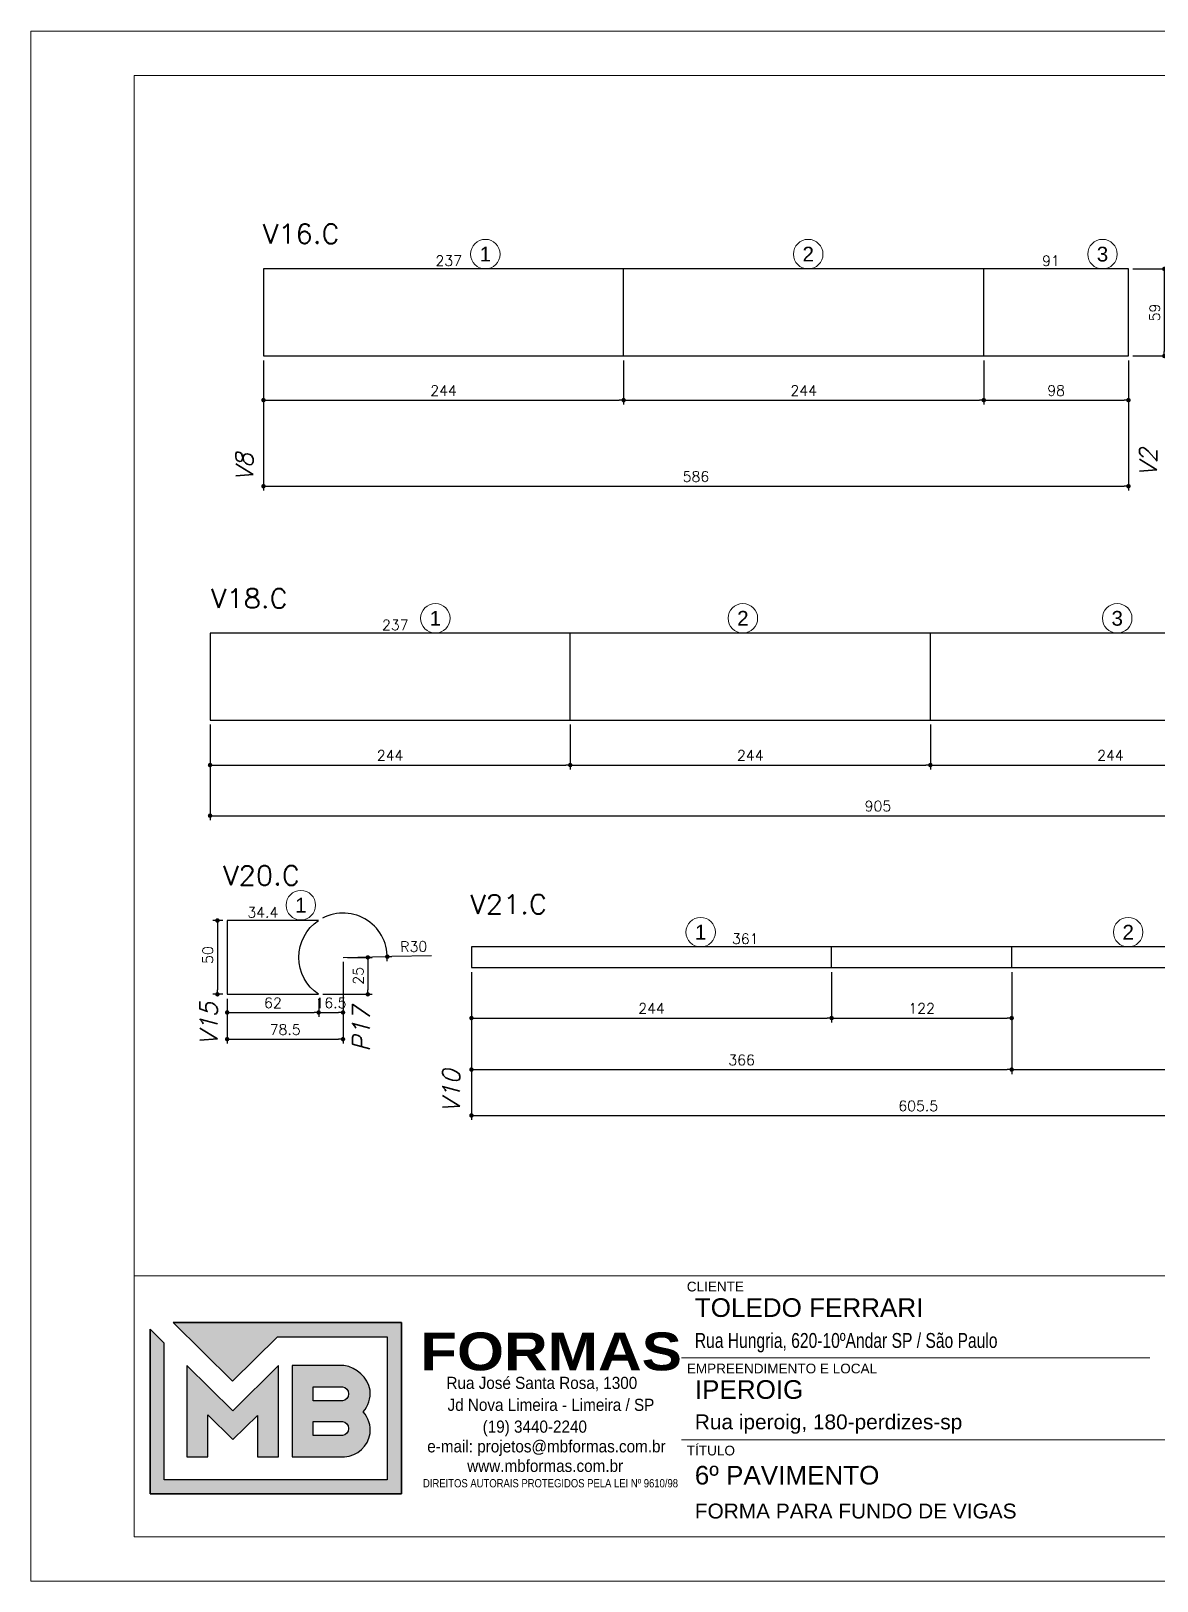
# Model space of a CAD drawing. Extents: x -20676 to 4767, y -817 to 14640.
# Drawn here: x -20676 to -19914, y 5232 to 6282 of the extents above; entities that cross this region are included whole.
import ezdxf
from ezdxf.enums import TextEntityAlignment as Align

# ---------------------------------------------------------------- set-up
doc = ezdxf.new("R2010")
doc.units = 0
doc.header["$PDMODE"] = 2
doc.header["$PDSIZE"] = 10
doc.layers.get('0').update_dxf_attribs({"lineweight": 13})
doc.layers.get('Defpoints').update_dxf_attribs({"lineweight": 13})
for name, color, linetype in [('Cota Sarrafo', 180, 'Continuous'), ('MB_LOGO', 254, 'Continuous'), ('Painéis', 200, 'Continuous'), ('TEXTO_GERAL', 7, 'Continuous')]:
    doc.layers.add(name, color=color, linetype=linetype)
for name, color, linetype, lineweight in [('cotas', 4, 'Continuous', 13), ('Romaneio', 1, 'Continuous', 13), ('texto de viga', 7, 'Continuous', 13)]:
    doc.layers.add(name, color=color, linetype=linetype, lineweight=lineweight)
doc.styles.add('ARIAL', font='arial.ttf', dxfattribs={"oblique": 15, "height": 25})
doc.styles.add('MB_C01', font='arial.ttf', dxfattribs={"height": 1.3})
doc.styles.add('MB_C02', font='arial.ttf', dxfattribs={"height": 2})
doc.styles.add('MB_C03', font='arial.ttf', dxfattribs={"height": 2.5})
doc.styles.add('MB_C04', font='arial.ttf', dxfattribs={"height": 6})
doc.styles.add('MB_LOGO', font='ariblk.ttf', dxfattribs={"height": 75})
doc.styles.add('MB_TEXT', font='ARIALN.TTF', dxfattribs={"height": 10})
doc.styles.add('REGUA-120', font='ROMANS.shx', dxfattribs={"height": 15})
doc.styles.add('ROMANS', font='romans.shx')
doc.dimstyles.new('PAINEL', dxfattribs={"dimtxt": 7, "dimasz": 3, "dimexe": 3, "dimexo": 3, "dimgap": 3, "dimtad": 1, "dimdec": 1, "dimzin": 12, "dimdsep": 46, "dimtxsty": 'ROMANS', "dimblk": 'DOT', "dimcen": 0, "dimclrd": 4, "dimclre": 4, "dimclrt": 240, "dimadec": 1, "dimazin": 3, "dimtfac": 1, "dimtdec": 1, "dimtmove": 0, "dimatfit": 3, "dimfxl": 0, "dimtolj": 1, "dimtzin": 12, "dimarcsym": 0})
doc.dimstyles.new('projeto2', dxfattribs={"dimtxt": 7, "dimasz": 5, "dimexe": 1.25, "dimexo": 2.5, "dimgap": 2, "dimtad": 1, "dimdec": 1, "dimdsep": 46, "dimtxsty": 'ROMANS', "dimblk": 'OBLIQUE', "dimcen": 10, "dimdle": 1, "dimse1": 1, "dimse2": 1, "dimsd1": 1, "dimsd2": 1, "dimclrd": 256, "dimclre": 256, "dimclrt": 3, "dimadec": 0, "dimazin": 0, "dimtfac": 1, "dimtdec": 1, "dimtmove": 0, "dimatfit": 3, "dimldrblk": 'OBLIQUE', "dimfxl": 0, "dimlwd": -1, "dimlwe": -1, "dimarcsym": 0})

# ---------------------------------------------------------------- blocks, each defined once
blk = doc.blocks.new('LOGO2')
at = {"layer": 'MB_LOGO', "linetype": 'Continuous'}
h = blk.add_hatch(color=256, dxfattribs=at)
h.dxf.hatch_style = 1
h.set_gradient(color1=(242, 132, 69), color2=(247, 180, 141), rotation=90, tint=1)
h.paths.add_polyline_path([(7.48, 9.64), (10.45, 12.57), (17.71, 12.57), (17.71, 3.12), (2.97, 3.12), (2.97, 12.14), (2.04, 13.06), (2.04, 2.19), (18.64, 2.19), (18.64, 13.5), (3.56, 13.5)])
h = blk.add_hatch(color=256, dxfattribs=at)
h.dxf.hatch_style = 1
h.set_gradient(color1=(242, 132, 69), color2=(247, 180, 141), rotation=90, tint=1)
h.paths.add_polyline_path([(10.52, 4.64), (10.52, 10.66), (7.5, 7.68), (4.47, 10.66), (4.47, 4.64), (5.86, 4.64), (5.86, 7.4), (7.51, 5.78), (9.13, 7.37), (9.13, 4.64)])
h = blk.add_hatch(color=256, dxfattribs=at)
h.dxf.hatch_style = 1
h.set_gradient(color1=(242, 132, 69), color2=(247, 180, 141), rotation=90, tint=1)
h.paths.add_polyline_path([(11.42, 10.66), (11.42, 4.64), (14.89, 4.64, 0.350532), (16.57, 6.18, 0.219217), (16.12, 7.6, 0.21502), (16.57, 9.03, 0.319901), (14.85, 10.66)])
h.paths.add_polyline_path([(14.75, 8.33), (12.82, 8.33), (12.82, 9.26), (14.63, 9.26, -1)], flags=16)
h.paths.add_polyline_path([(14.75, 6.04), (12.82, 6.04), (12.82, 6.97), (14.63, 6.97, -1)], flags=16)
blk.add_lwpolyline([(3.56, 13.5), (18.64, 13.5), (18.64, 2.19), (2.04, 2.19), (2.04, 13.06)], dxfattribs=at)
at = {"layer": 'MB_LOGO', "color": 31, "linetype": 'Continuous', "true_color": 0xf7b48d}
for points in [[(10.45, 12.57), (17.71, 12.57), (17.71, 3.12), (2.97, 3.12), (2.97, 12.14), (2.04, 13.06), (2.04, 2.19), (18.64, 2.19), (18.64, 13.5), (3.56, 13.5), (7.48, 9.64)], [(4.47, 10.66), (4.47, 4.64), (5.86, 4.64), (5.86, 7.4), (7.51, 5.78), (9.13, 7.37), (9.13, 4.64), (10.52, 4.64), (10.52, 10.66), (7.5, 7.68)]]:
    blk.add_lwpolyline(points, close=True, dxfattribs=at)
for points in [[(16.57, 9.03, 0.319901), (14.85, 10.66), (11.42, 10.66), (11.42, 4.64), (14.89, 4.64, 0.350532), (16.57, 6.18, 0.219217), (16.12, 7.6, 0.21502)], [(12.82, 9.26), (14.75, 9.26, -0.880235), (14.75, 8.33), (12.82, 8.33)], [(12.82, 6.97), (14.75, 6.97, -0.880235), (14.75, 6.04), (12.82, 6.04)]]:
    blk.add_lwpolyline(points, format="xyb", close=True, dxfattribs=at)
at = {"layer": 'MB_LOGO', "color": 0, "linetype": 'Continuous', "style": 'MB_LOGO'}
blk.add_text('FORMAS', height=2.496, dxfattribs=at).set_placement((19.88, 10.35))
at = {"layer": 'MB_LOGO', "color": 0, "style": 'MB_TEXT', "width": 1.1}
for s, p in [('Rua José Santa Rosa, 1300', (21.62, 9.12)), ('Jd Nova Limeira - Limeira / SP', (21.69, 7.67)), ('(19) 3440-2240', (24.01, 6.23)), ('e-mail: projetos@mbformas.com.br', (20.35, 4.93)), ('www.mbformas.com.br', (22.99, 3.64))]:
    blk.add_text(s, height=0.7993, dxfattribs=at).set_placement(p)
at = {"layer": 'MB_LOGO', "color": 252, "style": 'MB_TEXT'}
blk.add_text('DIREITOS AUTORAIS PROTEGIDOS PELA LEI Nº 9610/98', height=0.546, dxfattribs=at).set_placement((20.07, 2.62))
blk = doc.blocks.new('A$Ceb89ac90')
at = {"color": 1}
for p, q in [((1086.3, 356.7), (70, 356.7)), ((758, 301.2), (440.7, 301.2)), ((914.6, 245.6), (440.7, 245.6))]:
    blk.add_line(p, q, dxfattribs=at)
for points in [[(0, 1199.9), (0, 149.9), (1485, 149.9), (1485, 1199.9)], [(70, 1169.9), (70, 179.9), (1455, 179.9), (1455, 1169.9)]]:
    blk.add_lwpolyline(points, close=True, dxfattribs=at)
at = {"xscale": 10.25810868844649, "yscale": 10.25810868844649, "zscale": 10.25810868844649}
blk.add_blockref('LOGO2', (59.7, 186.5), dxfattribs=at)
at = {"color": 6, "style": 'MB_C01'}
for s, height, p in [('CLIENTE', 6.57, (444.3, 346.1)), ('EMPREENDIMENTO E LOCAL', 6.566, (444.3, 290.6)), ('TÍTULO', 6.57, (444.3, 235))]:
    blk.add_text(s, height=height, dxfattribs=at).set_placement(p)
at = {"color": 5}
for tag, p, height, style in [('REV_05', (1103.1, 338.1), 10.1, 'MB_C02'), ('DATA_REV_05', (1151.5, 337.9), 10.1, 'MB_C02'), ('INFO_REV_05', (1228.1, 337.9), 10.1, 'MB_C02'), ('CLIENTE', (449.7, 328.8), 12.6, 'MB_C03'), ('FASE', (924.6, 320.5), 10.1, 'MB_C02'), ('REV_04', (1103.1, 312.8), 10.1, 'MB_C02'), ('DATA_REV_04', (1151.5, 312.7), 10.1, 'MB_C02'), ('INFO_REV_04', (1228.1, 312.7), 10.1, 'MB_C02'), ('PROJETISTA', (768, 285.1), 10.1, 'MB_C02'), ('DATA', (924.6, 285.1), 10.1, 'MB_C02'), ('REV_03', (1103.1, 287.6), 10.1, 'MB_C02'), ('DATA_REV_03', (1151.5, 287.4), 10.1, 'MB_C02'), ('INFO_REV_03', (1228.1, 287.4), 10.1, 'MB_C02'), ('OBRA', (449.7, 273.3), 12.6, 'MB_C03'), ('REV_02', (1103.1, 262.3), 10.1, 'MB_C02'), ('DATA_REV_02', (1151.5, 262.1), 10.1, 'MB_C02'), ('INFO_REV_02', (1228.1, 262.1), 10.1, 'MB_C02'), ('ESC', (924.6, 251.8), 10.1, 'MB_C02'), ('COR', (1010.5, 251.8), 10.1, 'MB_C02'), ('REV_01', (1103.1, 237.1), 10.1, 'MB_C02'), ('DATA_REV_01', (1151.5, 236.9), 10.1, 'MB_C02'), ('INFO_REV_01', (1228.1, 236.9), 10.1, 'MB_C02'), ('PAVIMENTO', (449.7, 215.3), 12.6, 'MB_C03'), ('FL', (1018.1, 194.7), 30.3, 'MB_C04'), ('REV_00', (1103.1, 211.8), 10.1, 'MB_C02'), ('DATA_REV_00', (1151.5, 211.6), 10.1, 'MB_C02'), ('EMISSÃO_INICIAL', (1228.1, 211.6), 10.1, 'MB_C02'), ('REV', (944.1, 205), 12.6, 'MB_C03')]:
    blk.add_attdef(tag, p, '', height=height, dxfattribs=dict(at, style=style))
at = {"color": 6, "style": 'MB_C02'}
for tag, p in [('ENDEREÇO_CLIENTE', (449.7, 307.8)), ('ENDEREÇO_OBRA', (449.7, 252.7)), ('TIPO_DE_PROJETO', (449.7, 192.3))]:
    blk.add_attdef(tag, p, '', height=10.1, dxfattribs=at)
blk = doc.blocks.new('_Dot')
at = {"color": 0, "linetype": 'ByBlock', "lineweight": -2}
blk.add_line((-0.5, 0), (-1, 0), dxfattribs=at)
at = {"color": 0, "linetype": 'ByBlock', "const_width": 0.5}
blk.add_lwpolyline([(-0.25, 0, 1), (0.25, 0, 1)], format="xyb", close=True, dxfattribs=at)
blk = doc.blocks.new('*D852')
at = {"layer": 'cotas', "color": 4, "lineweight": -2, "transparency": 16777216}
for p, q in [((-20518.9, 6059.1), (-20518.9, 5970.9)), ((-19932.9, 6059.1), (-19932.9, 5970.9)), ((-20515.9, 5973.9), (-19935.9, 5973.9))]:
    blk.add_line(p, q, dxfattribs=at)
at = {"layer": 'Defpoints', "color": 0, "transparency": 16777216}
for p in [(-20518.9, 6062.1), (-19932.9, 6062.1), (-19932.9, 5973.9)]:
    blk.add_point(p, dxfattribs=at)
at = {"layer": 'cotas', "color": 4, "lineweight": -2, "transparency": 16777216, "xscale": 3, "yscale": 3, "zscale": 3, "rotation": 180}
blk.add_blockref('_Dot', (-20518.9, 5973.9), dxfattribs=at)
at = {"layer": 'cotas', "color": 4, "lineweight": -2, "transparency": 16777216, "xscale": 3, "yscale": 3, "zscale": 3}
blk.add_blockref('_Dot', (-19932.9, 5973.9), dxfattribs=at)
at = {"layer": 'cotas', "color": 240, "transparency": 16777216, "insert": (-20225.9, 5980.4), "char_height": 7, "attachment_point": 5, "style": 'ROMANS'}
blk.add_mtext('\\A1;586', dxfattribs=at)
blk = doc.blocks.new('*D853')
at = {"layer": 'cotas', "color": 4, "lineweight": -2, "transparency": 16777216}
for p, q in [((-19929.9, 6121.1), (-19905.6, 6121.1)), ((-19908.6, 6118.1), (-19908.6, 6065.1)), ((-19929.9, 6062.1), (-19905.6, 6062.1))]:
    blk.add_line(p, q, dxfattribs=at)
at = {"layer": 'Defpoints', "color": 0, "transparency": 16777216}
for p in [(-19932.9, 6121.1), (-19932.9, 6062.1), (-19908.6, 6062.1)]:
    blk.add_point(p, dxfattribs=at)
at = {"layer": 'cotas', "color": 4, "lineweight": -2, "transparency": 16777216, "xscale": 3, "yscale": 3, "zscale": 3}
for p, rotation in [((-19908.6, 6121.1), 90), ((-19908.6, 6062.1), 270)]:
    blk.add_blockref('_Dot', p, dxfattribs=dict(at, rotation=rotation))
at = {"layer": 'cotas', "color": 240, "transparency": 16777216, "insert": (-19915.1, 6091.6), "char_height": 7, "attachment_point": 5, "rotation": 90, "style": 'ROMANS'}
blk.add_mtext('\\A1;59', dxfattribs=at)
blk = doc.blocks.new('*D854')
at = {"layer": 'cotas', "color": 4, "lineweight": -2, "transparency": 16777216}
for p, q in [((-20518.9, 6059.1), (-20518.9, 6029.2)), ((-20274.9, 6059.1), (-20274.9, 6029.2)), ((-20515.9, 6032.2), (-20277.9, 6032.2))]:
    blk.add_line(p, q, dxfattribs=at)
at = {"layer": 'Defpoints', "color": 0, "transparency": 16777216}
for p in [(-20518.9, 6062.1), (-20274.9, 6062.1), (-20274.9, 6032.2)]:
    blk.add_point(p, dxfattribs=at)
at = {"layer": 'cotas', "color": 4, "lineweight": -2, "transparency": 16777216, "xscale": 3, "yscale": 3, "zscale": 3, "rotation": 180}
blk.add_blockref('_Dot', (-20518.9, 6032.2), dxfattribs=at)
at = {"layer": 'cotas', "color": 4, "lineweight": -2, "transparency": 16777216, "xscale": 3, "yscale": 3, "zscale": 3}
blk.add_blockref('_Dot', (-20274.9, 6032.2), dxfattribs=at)
at = {"layer": 'cotas', "color": 240, "transparency": 16777216, "insert": (-20396.9, 6038.7), "char_height": 7, "attachment_point": 5, "style": 'ROMANS'}
blk.add_mtext('\\A1;244', dxfattribs=at)
blk = doc.blocks.new('*D855')
at = {"layer": 'cotas', "color": 4, "lineweight": -2, "transparency": 16777216}
for p, q in [((-20274.9, 6059.1), (-20274.9, 6029.2)), ((-20030.9, 6059.1), (-20030.9, 6029.2)), ((-20271.9, 6032.2), (-20033.9, 6032.2))]:
    blk.add_line(p, q, dxfattribs=at)
at = {"layer": 'Defpoints', "color": 0, "transparency": 16777216}
for p in [(-20274.9, 6062.1), (-20030.9, 6062.1), (-20030.9, 6032.2)]:
    blk.add_point(p, dxfattribs=at)
at = {"layer": 'cotas', "color": 4, "lineweight": -2, "transparency": 16777216, "xscale": 3, "yscale": 3, "zscale": 3, "rotation": 180}
blk.add_blockref('_Dot', (-20274.9, 6032.2), dxfattribs=at)
at = {"layer": 'cotas', "color": 4, "lineweight": -2, "transparency": 16777216, "xscale": 3, "yscale": 3, "zscale": 3}
blk.add_blockref('_Dot', (-20030.9, 6032.2), dxfattribs=at)
at = {"layer": 'cotas', "color": 240, "transparency": 16777216, "insert": (-20152.9, 6038.7), "char_height": 7, "attachment_point": 5, "style": 'ROMANS'}
blk.add_mtext('\\A1;244', dxfattribs=at)
blk = doc.blocks.new('*D856')
at = {"layer": 'cotas', "color": 4, "lineweight": -2, "transparency": 16777216}
for p, q in [((-20030.9, 6059.1), (-20030.9, 6029.2)), ((-19932.9, 6059.1), (-19932.9, 6029.2)), ((-20027.9, 6032.2), (-19935.9, 6032.2))]:
    blk.add_line(p, q, dxfattribs=at)
at = {"layer": 'Defpoints', "color": 0, "transparency": 16777216}
for p in [(-20030.9, 6062.1), (-19932.9, 6062.1), (-19932.9, 6032.2)]:
    blk.add_point(p, dxfattribs=at)
at = {"layer": 'cotas', "color": 4, "lineweight": -2, "transparency": 16777216, "xscale": 3, "yscale": 3, "zscale": 3, "rotation": 180}
blk.add_blockref('_Dot', (-20030.9, 6032.2), dxfattribs=at)
at = {"layer": 'cotas', "color": 4, "lineweight": -2, "transparency": 16777216, "xscale": 3, "yscale": 3, "zscale": 3}
blk.add_blockref('_Dot', (-19932.9, 6032.2), dxfattribs=at)
at = {"layer": 'cotas', "color": 240, "transparency": 16777216, "insert": (-19981.9, 6038.7), "char_height": 7, "attachment_point": 5, "style": 'ROMANS'}
blk.add_mtext('\\A1;98', dxfattribs=at)
blk = doc.blocks.new('*D865')
at = {"layer": 'cotas', "color": 4, "lineweight": -2, "transparency": 16777216}
for p, q in [((-20555.1, 5812.4), (-20555.1, 5747.7)), ((-19650.1, 5812.4), (-19650.1, 5747.7)), ((-20552.1, 5750.7), (-19653.1, 5750.7))]:
    blk.add_line(p, q, dxfattribs=at)
at = {"layer": 'Defpoints', "color": 0, "transparency": 16777216}
for p in [(-20555.1, 5815.4), (-19650.1, 5815.4), (-19650.1, 5750.7)]:
    blk.add_point(p, dxfattribs=at)
at = {"layer": 'cotas', "color": 4, "lineweight": -2, "transparency": 16777216, "xscale": 3, "yscale": 3, "zscale": 3, "rotation": 180}
blk.add_blockref('_Dot', (-20555.1, 5750.7), dxfattribs=at)
at = {"layer": 'cotas', "color": 4, "lineweight": -2, "transparency": 16777216, "xscale": 3, "yscale": 3, "zscale": 3}
blk.add_blockref('_Dot', (-19650.1, 5750.7), dxfattribs=at)
at = {"layer": 'cotas', "color": 240, "transparency": 16777216, "insert": (-20102.6, 5757.2), "char_height": 7, "attachment_point": 5, "style": 'ROMANS'}
blk.add_mtext('\\A1;905', dxfattribs=at)
blk = doc.blocks.new('*D867')
at = {"layer": 'cotas', "color": 4, "lineweight": -2, "transparency": 16777216}
for p, q in [((-20555.1, 5812.4), (-20555.1, 5782)), ((-20311.1, 5812.4), (-20311.1, 5782)), ((-20552.1, 5785), (-20314.1, 5785))]:
    blk.add_line(p, q, dxfattribs=at)
at = {"layer": 'Defpoints', "color": 0, "transparency": 16777216}
for p in [(-20555.1, 5815.4), (-20311.1, 5815.4), (-20311.1, 5785)]:
    blk.add_point(p, dxfattribs=at)
at = {"layer": 'cotas', "color": 4, "lineweight": -2, "transparency": 16777216, "xscale": 3, "yscale": 3, "zscale": 3, "rotation": 180}
blk.add_blockref('_Dot', (-20555.1, 5785), dxfattribs=at)
at = {"layer": 'cotas', "color": 4, "lineweight": -2, "transparency": 16777216, "xscale": 3, "yscale": 3, "zscale": 3}
blk.add_blockref('_Dot', (-20311.1, 5785), dxfattribs=at)
at = {"layer": 'cotas', "color": 240, "transparency": 16777216, "insert": (-20433.1, 5791.5), "char_height": 7, "attachment_point": 5, "style": 'ROMANS'}
blk.add_mtext('\\A1;244', dxfattribs=at)
blk = doc.blocks.new('*D868')
at = {"layer": 'cotas', "color": 4, "lineweight": -2, "transparency": 16777216}
for p, q in [((-20311.1, 5812.4), (-20311.1, 5782)), ((-20067.1, 5812.4), (-20067.1, 5782)), ((-20308.1, 5785), (-20070.1, 5785))]:
    blk.add_line(p, q, dxfattribs=at)
at = {"layer": 'Defpoints', "color": 0, "transparency": 16777216}
for p in [(-20311.1, 5815.4), (-20067.1, 5815.4), (-20067.1, 5785)]:
    blk.add_point(p, dxfattribs=at)
at = {"layer": 'cotas', "color": 4, "lineweight": -2, "transparency": 16777216, "xscale": 3, "yscale": 3, "zscale": 3, "rotation": 180}
blk.add_blockref('_Dot', (-20311.1, 5785), dxfattribs=at)
at = {"layer": 'cotas', "color": 4, "lineweight": -2, "transparency": 16777216, "xscale": 3, "yscale": 3, "zscale": 3}
blk.add_blockref('_Dot', (-20067.1, 5785), dxfattribs=at)
at = {"layer": 'cotas', "color": 240, "transparency": 16777216, "insert": (-20189.1, 5791.5), "char_height": 7, "attachment_point": 5, "style": 'ROMANS'}
blk.add_mtext('\\A1;244', dxfattribs=at)
blk = doc.blocks.new('*D869')
at = {"layer": 'cotas', "color": 4, "lineweight": -2, "transparency": 16777216}
for p, q in [((-20067.1, 5812.4), (-20067.1, 5782)), ((-19823.1, 5812.4), (-19823.1, 5782)), ((-20064.1, 5785), (-19826.1, 5785))]:
    blk.add_line(p, q, dxfattribs=at)
at = {"layer": 'Defpoints', "color": 0, "transparency": 16777216}
for p in [(-20067.1, 5815.4), (-19823.1, 5815.4), (-19823.1, 5785)]:
    blk.add_point(p, dxfattribs=at)
at = {"layer": 'cotas', "color": 4, "lineweight": -2, "transparency": 16777216, "xscale": 3, "yscale": 3, "zscale": 3, "rotation": 180}
blk.add_blockref('_Dot', (-20067.1, 5785), dxfattribs=at)
at = {"layer": 'cotas', "color": 4, "lineweight": -2, "transparency": 16777216, "xscale": 3, "yscale": 3, "zscale": 3}
blk.add_blockref('_Dot', (-19823.1, 5785), dxfattribs=at)
at = {"layer": 'cotas', "color": 240, "transparency": 16777216, "insert": (-19945.1, 5791.5), "char_height": 7, "attachment_point": 5, "style": 'ROMANS'}
blk.add_mtext('\\A1;244', dxfattribs=at)
blk = doc.blocks.new('*D876')
at = {"layer": 'cotas', "color": 4, "lineweight": -2, "transparency": 16777216}
for p, q in [((-20465, 5651.7), (-20465, 5596.3)), ((-20543.5, 5626.7), (-20543.5, 5596.3)), ((-20540.5, 5599.3), (-20468, 5599.3))]:
    blk.add_line(p, q, dxfattribs=at)
at = {"layer": 'Defpoints', "color": 0, "transparency": 16777216}
for p in [(-20465, 5654.7), (-20543.5, 5629.7), (-20465, 5599.3)]:
    blk.add_point(p, dxfattribs=at)
at = {"layer": 'cotas', "color": 4, "lineweight": -2, "transparency": 16777216, "xscale": 3, "yscale": 3, "zscale": 3, "rotation": 180}
blk.add_blockref('_Dot', (-20543.5, 5599.3), dxfattribs=at)
at = {"layer": 'cotas', "color": 4, "lineweight": -2, "transparency": 16777216, "xscale": 3, "yscale": 3, "zscale": 3}
blk.add_blockref('_Dot', (-20465, 5599.3), dxfattribs=at)
at = {"layer": 'cotas', "color": 240, "transparency": 16777216, "insert": (-20504.2, 5605.8), "char_height": 7, "attachment_point": 5, "style": 'ROMANS'}
blk.add_mtext('\\A1;78.5', dxfattribs=at)
blk = doc.blocks.new('*D877')
at = {"layer": 'cotas', "color": 4, "lineweight": -2, "transparency": 16777216}
for p, q in [((-20546.5, 5679.7), (-20553.1, 5679.7)), ((-20550.1, 5676.7), (-20550.1, 5632.7)), ((-20546.5, 5629.7), (-20553.1, 5629.7))]:
    blk.add_line(p, q, dxfattribs=at)
at = {"layer": 'Defpoints', "color": 0, "transparency": 16777216}
for p in [(-20543.5, 5679.7), (-20550.1, 5629.7), (-20543.5, 5629.7)]:
    blk.add_point(p, dxfattribs=at)
at = {"layer": 'cotas', "color": 4, "lineweight": -2, "transparency": 16777216, "xscale": 3, "yscale": 3, "zscale": 3}
for p, rotation in [((-20550.1, 5679.7), 90), ((-20550.1, 5629.7), 270)]:
    blk.add_blockref('_Dot', p, dxfattribs=dict(at, rotation=rotation))
at = {"layer": 'cotas', "color": 240, "transparency": 16777216, "insert": (-20556.6, 5656.3), "char_height": 7, "attachment_point": 5, "rotation": 90, "style": 'ROMANS'}
blk.add_mtext('\\A1;50', dxfattribs=at)
blk = doc.blocks.new('*D878')
at = {"layer": 'Defpoints', "color": 0, "transparency": 16777216}
for p in [(-20536.5, 5679.7), (-20502.1, 5679.7), (-20502.1, 5679.7)]:
    blk.add_point(p, dxfattribs=at)
at = {"layer": 'Cota Sarrafo', "color": 3, "transparency": 16777216, "insert": (-20519.3, 5685.2), "char_height": 7, "attachment_point": 5, "style": 'ROMANS'}
blk.add_mtext('34.4', dxfattribs=at)
blk = doc.blocks.new('_OBLIQUE')
at = {"color": 0, "linetype": 'ByBlock', "lineweight": -2}
for p, q in [((0, 0), (-1, 0)), ((-0.5, -0.5), (0.5, 0.5))]:
    blk.add_line(p, q, dxfattribs=at)
blk = doc.blocks.new('*D879')
at = {"layer": 'cotas', "color": 4, "lineweight": -2, "transparency": 16777216}
for p, q in [((-20378, 5644.8), (-20378, 5544.6)), ((-19772.5, 5644.8), (-19772.5, 5544.6)), ((-20375, 5547.6), (-19775.5, 5547.6))]:
    blk.add_line(p, q, dxfattribs=at)
at = {"layer": 'Defpoints', "color": 0, "transparency": 16777216}
for p in [(-20378, 5647.8), (-19772.5, 5647.8), (-19772.5, 5547.6)]:
    blk.add_point(p, dxfattribs=at)
at = {"layer": 'cotas', "color": 4, "lineweight": -2, "transparency": 16777216, "xscale": 3, "yscale": 3, "zscale": 3, "rotation": 180}
blk.add_blockref('_Dot', (-20378, 5547.6), dxfattribs=at)
at = {"layer": 'cotas', "color": 4, "lineweight": -2, "transparency": 16777216, "xscale": 3, "yscale": 3, "zscale": 3}
blk.add_blockref('_Dot', (-19772.5, 5547.6), dxfattribs=at)
at = {"layer": 'cotas', "color": 240, "transparency": 16777216, "insert": (-20075.3, 5554.1), "char_height": 7, "attachment_point": 5, "style": 'ROMANS'}
blk.add_mtext('\\A1;605.5', dxfattribs=at)
blk = doc.blocks.new('*D881')
at = {"layer": 'cotas', "color": 4, "lineweight": -2, "transparency": 16777216}
for p, q in [((-20378, 5644.8), (-20378, 5610.6)), ((-20134, 5644.8), (-20134, 5610.6)), ((-20375, 5613.6), (-20137, 5613.6))]:
    blk.add_line(p, q, dxfattribs=at)
at = {"layer": 'Defpoints', "color": 0, "transparency": 16777216}
for p in [(-20378, 5647.8), (-20134, 5647.8), (-20134, 5613.6)]:
    blk.add_point(p, dxfattribs=at)
at = {"layer": 'cotas', "color": 4, "lineweight": -2, "transparency": 16777216, "xscale": 3, "yscale": 3, "zscale": 3, "rotation": 180}
blk.add_blockref('_Dot', (-20378, 5613.6), dxfattribs=at)
at = {"layer": 'cotas', "color": 4, "lineweight": -2, "transparency": 16777216, "xscale": 3, "yscale": 3, "zscale": 3}
blk.add_blockref('_Dot', (-20134, 5613.6), dxfattribs=at)
at = {"layer": 'cotas', "color": 240, "transparency": 16777216, "insert": (-20256, 5620.1), "char_height": 7, "attachment_point": 5, "style": 'ROMANS'}
blk.add_mtext('\\A1;244', dxfattribs=at)
blk = doc.blocks.new('*D882')
at = {"layer": 'cotas', "color": 4, "lineweight": -2, "transparency": 16777216}
for p, q in [((-20134, 5644.8), (-20134, 5610.6)), ((-20012, 5644.8), (-20012, 5610.6)), ((-20131, 5613.6), (-20015, 5613.6))]:
    blk.add_line(p, q, dxfattribs=at)
at = {"layer": 'Defpoints', "color": 0, "transparency": 16777216}
for p in [(-20134, 5647.8), (-20012, 5647.8), (-20012, 5613.6)]:
    blk.add_point(p, dxfattribs=at)
at = {"layer": 'cotas', "color": 4, "lineweight": -2, "transparency": 16777216, "xscale": 3, "yscale": 3, "zscale": 3, "rotation": 180}
blk.add_blockref('_Dot', (-20134, 5613.6), dxfattribs=at)
at = {"layer": 'cotas', "color": 4, "lineweight": -2, "transparency": 16777216, "xscale": 3, "yscale": 3, "zscale": 3}
blk.add_blockref('_Dot', (-20012, 5613.6), dxfattribs=at)
at = {"layer": 'cotas', "color": 240, "transparency": 16777216, "insert": (-20073, 5620.1), "char_height": 7, "attachment_point": 5, "style": 'ROMANS'}
blk.add_mtext('\\A1;122', dxfattribs=at)
blk = doc.blocks.new('*D883')
at = {"layer": 'cotas', "color": 4, "lineweight": -2, "transparency": 16777216}
for p, q in [((-20012, 5644.8), (-20012, 5575.7)), ((-19772.5, 5644.8), (-19772.5, 5575.7)), ((-20009, 5578.7), (-19775.5, 5578.7))]:
    blk.add_line(p, q, dxfattribs=at)
at = {"layer": 'Defpoints', "color": 0, "transparency": 16777216}
for p in [(-20012, 5647.8), (-19772.5, 5647.8), (-19772.5, 5578.7)]:
    blk.add_point(p, dxfattribs=at)
at = {"layer": 'cotas', "color": 4, "lineweight": -2, "transparency": 16777216, "xscale": 3, "yscale": 3, "zscale": 3, "rotation": 180}
blk.add_blockref('_Dot', (-20012, 5578.7), dxfattribs=at)
at = {"layer": 'cotas', "color": 4, "lineweight": -2, "transparency": 16777216, "xscale": 3, "yscale": 3, "zscale": 3}
blk.add_blockref('_Dot', (-19772.5, 5578.7), dxfattribs=at)
at = {"layer": 'cotas', "color": 240, "transparency": 16777216, "insert": (-19892.3, 5585.2), "char_height": 7, "attachment_point": 5, "style": 'ROMANS'}
blk.add_mtext('\\A1;239.5', dxfattribs=at)
blk = doc.blocks.new('*D884')
at = {"layer": 'cotas', "color": 4, "lineweight": -2, "transparency": 16777216}
for p, q in [((-20378, 5644.8), (-20378, 5575.7)), ((-20012, 5644.8), (-20012, 5575.7)), ((-20375, 5578.7), (-20015, 5578.7))]:
    blk.add_line(p, q, dxfattribs=at)
at = {"layer": 'Defpoints', "color": 0, "transparency": 16777216}
for p in [(-20378, 5647.8), (-20012, 5647.8), (-20012, 5578.7)]:
    blk.add_point(p, dxfattribs=at)
at = {"layer": 'cotas', "color": 4, "lineweight": -2, "transparency": 16777216, "xscale": 3, "yscale": 3, "zscale": 3, "rotation": 180}
blk.add_blockref('_Dot', (-20378, 5578.7), dxfattribs=at)
at = {"layer": 'cotas', "color": 4, "lineweight": -2, "transparency": 16777216, "xscale": 3, "yscale": 3, "zscale": 3}
blk.add_blockref('_Dot', (-20012, 5578.7), dxfattribs=at)
at = {"layer": 'cotas', "color": 240, "transparency": 16777216, "insert": (-20195, 5585.2), "char_height": 7, "attachment_point": 5, "style": 'ROMANS'}
blk.add_mtext('\\A1;366', dxfattribs=at)
blk = doc.blocks.new('*D885')
at = {"layer": 'Defpoints', "color": 0, "transparency": 16777216}
for p in [(-20373, 5661.8), (-20012, 5661.8), (-20012, 5661.8)]:
    blk.add_point(p, dxfattribs=at)
at = {"layer": 'Cota Sarrafo', "color": 3, "transparency": 16777216, "insert": (-20192.5, 5667.3), "char_height": 7, "attachment_point": 5, "style": 'ROMANS'}
blk.add_mtext('361', dxfattribs=at)
blk = doc.blocks.new('*D886')
at = {"layer": 'Defpoints', "color": 0, "transparency": 16777216}
for p in [(-20012, 5661.8), (-19777.5, 5661.8), (-19777.5, 5661.8)]:
    blk.add_point(p, dxfattribs=at)
at = {"layer": 'Cota Sarrafo', "color": 3, "transparency": 16777216, "insert": (-19894.8, 5667.3), "char_height": 7, "attachment_point": 5, "style": 'ROMANS'}
blk.add_mtext('234.5', dxfattribs=at)
blk = doc.blocks.new('*D983')
at = {"layer": 'Defpoints', "color": 0, "transparency": 16777216}
for p in [(-20465, 5654.7), (-20435, 5655.2)]:
    blk.add_point(p, dxfattribs=at)
at = {"layer": 'Painéis', "color": 4, "lineweight": -2, "transparency": 16777216}
for p, q in [((-20465, 5654.7), (-20435, 5655.2)), ((-20405, 5655.7), (-20432, 5655.3))]:
    blk.add_line(p, q, dxfattribs=at)
blk.add_arc((-20465, 5654.7), 30, 355.2535, 117.8277, dxfattribs=at)
at = {"layer": 'Painéis', "color": 4, "lineweight": -2, "transparency": 16777216, "xscale": 3, "yscale": 3, "zscale": 3, "rotation": 180.9830724664423}
blk.add_blockref('_Dot', (-20435, 5655.2), dxfattribs=at)
at = {"layer": 'Painéis', "color": 240, "transparency": 16777216, "insert": (-20417.1, 5662), "char_height": 7, "attachment_point": 5, "rotation": 0.9831, "style": 'ROMANS'}
blk.add_mtext('\\A1;R30', dxfattribs=at)
blk = doc.blocks.new('*D984')
at = {"layer": 'cotas', "color": 4, "lineweight": -2, "transparency": 16777216}
for p, q in [((-20462, 5654.7), (-20445.2, 5654.7)), ((-20448.2, 5651.7), (-20448.2, 5632.7)), ((-20478.6, 5629.7), (-20445.2, 5629.7))]:
    blk.add_line(p, q, dxfattribs=at)
at = {"layer": 'Defpoints', "color": 0, "transparency": 16777216}
for p in [(-20465, 5654.7), (-20481.6, 5629.7), (-20448.2, 5629.7)]:
    blk.add_point(p, dxfattribs=at)
at = {"layer": 'cotas', "color": 4, "lineweight": -2, "transparency": 16777216, "xscale": 3, "yscale": 3, "zscale": 3}
for p, rotation in [((-20448.2, 5654.7), 90), ((-20448.2, 5629.7), 270)]:
    blk.add_blockref('_Dot', p, dxfattribs=dict(at, rotation=rotation))
at = {"layer": 'cotas', "color": 240, "transparency": 16777216, "insert": (-20454.7, 5642.2), "char_height": 7, "attachment_point": 5, "rotation": 90, "style": 'ROMANS'}
blk.add_mtext('\\A1;25', dxfattribs=at)
blk = doc.blocks.new('*D985')
at = {"layer": 'cotas', "color": 4, "lineweight": -2, "transparency": 16777216}
for p, q in [((-20465, 5651.7), (-20465, 5614.4)), ((-20481.5, 5626.7), (-20481.5, 5614.4)), ((-20478.5, 5617.4), (-20468, 5617.4))]:
    blk.add_line(p, q, dxfattribs=at)
at = {"layer": 'Defpoints', "color": 0, "transparency": 16777216}
for p in [(-20465, 5654.7), (-20481.5, 5629.7), (-20465, 5617.4)]:
    blk.add_point(p, dxfattribs=at)
at = {"layer": 'cotas', "color": 4, "lineweight": -2, "transparency": 16777216, "xscale": 3, "yscale": 3, "zscale": 3, "rotation": 180}
blk.add_blockref('_Dot', (-20481.5, 5617.4), dxfattribs=at)
at = {"layer": 'cotas', "color": 4, "lineweight": -2, "transparency": 16777216, "xscale": 3, "yscale": 3, "zscale": 3}
blk.add_blockref('_Dot', (-20465, 5617.4), dxfattribs=at)
at = {"layer": 'cotas', "color": 240, "transparency": 16777216, "insert": (-20473.2, 5623.9), "char_height": 7, "attachment_point": 5, "style": 'ROMANS'}
blk.add_mtext('\\A1;16.5', dxfattribs=at)
blk = doc.blocks.new('*D986')
at = {"layer": 'Defpoints', "color": 0, "transparency": 16777216}
for p in [(-20543.5, 5629.7), (-20481.5, 5629.7), (-20481.5, 5617.4)]:
    blk.add_point(p, dxfattribs=at)
at = {"layer": 'Painéis', "color": 4, "lineweight": -2, "transparency": 16777216}
for p, q in [((-20543.5, 5626.7), (-20543.5, 5614.4)), ((-20481.5, 5626.7), (-20481.5, 5614.4)), ((-20540.5, 5617.4), (-20484.5, 5617.4))]:
    blk.add_line(p, q, dxfattribs=at)
at = {"layer": 'Painéis', "color": 4, "lineweight": -2, "transparency": 16777216, "xscale": 3, "yscale": 3, "zscale": 3, "rotation": 180}
blk.add_blockref('_Dot', (-20543.5, 5617.4), dxfattribs=at)
at = {"layer": 'Painéis', "color": 4, "lineweight": -2, "transparency": 16777216, "xscale": 3, "yscale": 3, "zscale": 3}
blk.add_blockref('_Dot', (-20481.5, 5617.4), dxfattribs=at)
at = {"layer": 'Painéis', "color": 240, "transparency": 16777216, "insert": (-20512.5, 5623.9), "char_height": 7, "attachment_point": 5, "style": 'ROMANS'}
blk.add_mtext('\\A1;62', dxfattribs=at)
blk = doc.blocks.new('*D2567')
at = {"layer": 'Defpoints', "color": 0, "transparency": 16777216}
for p in [(-20511.9, 6121.1), (-20274.9, 6121.1), (-20274.9, 6121.1)]:
    blk.add_point(p, dxfattribs=at)
at = {"layer": 'Cota Sarrafo', "color": 3, "transparency": 16777216, "insert": (-20393.4, 6126.6), "char_height": 7, "attachment_point": 5, "style": 'ROMANS'}
blk.add_mtext('237', dxfattribs=at)
blk = doc.blocks.new('*D2568')
at = {"layer": 'Defpoints', "color": 0, "transparency": 16777216}
for p in [(-20030.9, 6121.1), (-19939.9, 6121.1), (-19939.9, 6121.1)]:
    blk.add_point(p, dxfattribs=at)
at = {"layer": 'Cota Sarrafo', "color": 3, "transparency": 16777216, "insert": (-19985.4, 6126.6), "char_height": 7, "attachment_point": 5, "style": 'ROMANS'}
blk.add_mtext('91', dxfattribs=at)
blk = doc.blocks.new('*D2569')
at = {"layer": 'Defpoints', "color": 0, "transparency": 16777216}
for p in [(-20548.1, 5874.4), (-20311.1, 5874.4), (-20311.1, 5874.4)]:
    blk.add_point(p, dxfattribs=at)
at = {"layer": 'Cota Sarrafo', "color": 3, "transparency": 16777216, "insert": (-20429.6, 5879.9), "char_height": 7, "attachment_point": 5, "style": 'ROMANS'}
blk.add_mtext('237', dxfattribs=at)

msp = doc.modelspace()

# ---------------------------------------------------------------- linework, layer by layer
at = {"layer": 'Painéis', "color": 6}
for p, q in [((-20274.89, 6062.12), (-20274.89, 6121.12)), ((-20030.89, 6062.12), (-20030.89, 6121.12)), ((-20311.09, 5815.41), (-20311.09, 5874.41)), ((-20067.09, 5815.41), (-20067.09, 5874.41)), ((-20134, 5647.77), (-20134, 5661.77)), ((-20012, 5647.77), (-20012, 5661.77))]:
    msp.add_line(p, q, dxfattribs=at)
for points in [[(-19932.89, 6121.12), (-20518.89, 6121.12), (-20518.89, 6062.12), (-19932.89, 6062.12)], [(-19650.09, 5874.41), (-20555.09, 5874.41), (-20555.09, 5815.41), (-20536.09, 5815.41), (-19650.09, 5815.41)], [(-19772.5, 5661.77), (-20378, 5661.77), (-20378, 5647.77), (-20168, 5647.77), (-20149, 5647.77), (-19772.5, 5647.77)]]:
    msp.add_lwpolyline(points, close=True, dxfattribs=at)
msp.add_lwpolyline([(-20481.56, 5629.7, -0.536675), (-20481.56, 5679.7), (-20543.48, 5679.7), (-20543.48, 5629.7)], format="xyb", close=True, dxfattribs=at)
at = {"layer": 'Romaneio'}
for centre in [(-20368.57, 6131.12), (-20149.84, 6131.12), (-19950.48, 6131.12), (-20402.45, 5884.41), (-20194.11, 5884.41), (-19940.49, 5884.41), (-20493.57, 5690.05), (-20222.74, 5671.77), (-19933.07, 5671.77)]:
    msp.add_circle(centre, 10, dxfattribs=at)

# ---------------------------------------------------------------- block references
ref = msp.add_blockref('A$Ceb89ac90', (-20676.4, 5082.32))
ref.add_attrib('TIPO_DE_PROJETO', 'FORMA PARA FUNDO DE VIGAS', (-20226.67, 5274.6), dxfattribs={"color": 6, "height": 10.102, "style": 'MB_C02'})
ref.add_attrib('PAVIMENTO', '6º PAVIMENTO', (-20226.67, 5297.62), dxfattribs={"color": 5, "height": 12.6276, "style": 'MB_C03'})
ref.add_attrib('ENDEREÇO_OBRA', 'Rua iperoig, 180-perdizes-sp', (-20226.67, 5335.01), dxfattribs={"color": 6, "height": 10.102, "style": 'MB_C02'})
ref.add_attrib('OBRA', 'IPEROIG', (-20226.67, 5355.66), dxfattribs={"color": 5, "height": 12.628, "style": 'MB_C03'})
ref.add_attrib('ENDEREÇO_CLIENTE', 'Rua Hungria, 620-10ºAndar SP / São Paulo', (-20226.67, 5390.15), dxfattribs={"color": 6, "height": 10.102, "style": 'MB_C02', "width": 0.75})
ref.add_attrib('CLIENTE', 'TOLEDO FERRARI', (-20226.67, 5411.16), dxfattribs={"color": 5, "height": 12.6276, "style": 'MB_C03'})

# ---------------------------------------------------------------- texts
at = {"layer": 'cotas', "color": 240, "insert": (-20201.86, 6004.04), "char_height": 7, "attachment_point": 9, "style": 'ROMANS'}
msp.add_mtext('\\A1;', dxfattribs=at)
at = {"layer": 'Romaneio', "color": 7, "style": 'ARIAL'}
for s, p in [('1', (-20368.57, 6131.12)), ('2', (-20149.84, 6131.12)), ('3', (-19950.48, 6131.12)), ('1', (-20402.45, 5884.41)), ('2', (-20194.11, 5884.41)), ('3', (-19940.49, 5884.41)), ('1', (-20493.57, 5690.05)), ('1', (-20222.74, 5671.77)), ('2', (-19933.07, 5671.77))]:
    msp.add_text(s, height=10, dxfattribs=at).set_placement(p, align=Align.MIDDLE_CENTER)
at = {"layer": 'texto de viga', "color": 215, "style": 'REGUA-120', "oblique": 15}
for s, p in [('V8', (-20525.96, 5977.23)), ('V2', (-19913.74, 5980.4)), ('V15', (-20550.15, 5595)), ('P17', (-20446.87, 5590.72)), ('V10', (-20385.81, 5549.49))]:
    msp.add_text(s, height=11.752, rotation=90, dxfattribs=at).set_placement(p)
at = {"layer": 'TEXTO_GERAL', "style": 'REGUA-120', "width": 1.05}
for s, p in [('V16.C', (-20519.41, 6138.39)), ('V18.C', (-20554.52, 5891.41)), ('V20.C', (-20546.28, 5703.66)), ('V21.C', (-20378.83, 5684.19))]:
    msp.add_text(s, height=13, dxfattribs=at).set_placement(p)

# ---------------------------------------------------------------- dimensions: what is measured, and where the dimension line sits
at = {"layer": 'Cota Sarrafo'}
for base, p1, p2, picture, middle in [((-20274.89, 6121.12), (-20511.89, 6121.12), (-20274.89, 6121.12), '*D2567', (-20393.39, 6126.62)), ((-19939.89, 6121.12), (-20030.89, 6121.12), (-19939.89, 6121.12), '*D2568', (-19985.39, 6126.62)), ((-20311.09, 5874.41), (-20548.09, 5874.41), (-20311.09, 5874.41), '*D2569', (-20429.59, 5879.91)), ((-20502.09, 5679.7), (-20536.48, 5679.7), (-20502.09, 5679.7), '*D878', (-20519.28, 5685.2)), ((-20012, 5661.77), (-20373, 5661.77), (-20012, 5661.77), '*D885', (-20192.5, 5667.27)), ((-19777.5, 5661.77), (-20012, 5661.77), (-19777.5, 5661.77), '*D886', (-19894.75, 5667.27))]:
    dim = msp.add_linear_dim(base=base, p1=p1, p2=p2, dimstyle='projeto2', dxfattribs=at)
    dim.commit()
    dim.dimension.update_dxf_attribs({"geometry": picture, "text_midpoint": middle})
at = {"layer": 'cotas', "color": 6}
for base, p1, p2, picture, middle in [((-19908.59, 6062.12), (-19932.89, 6121.12), (-19932.89, 6062.12), '*D853', (-19915.09, 6091.62)), ((-20448.19, 5629.7), (-20464.98, 5654.7), (-20481.56, 5629.7), '*D984', (-20454.69, 5642.2))]:
    dim = msp.add_linear_dim(base=base, p1=p1, p2=p2, angle=90, dimstyle='PAINEL', override={"dimarcsym": 2}, dxfattribs=at)
    dim.commit()
    dim.dimension.update_dxf_attribs({"geometry": picture, "text_midpoint": middle})
for base, p1, p2, picture, middle in [((-19932.89, 5973.87), (-20518.89, 6062.12), (-19932.89, 6062.12), '*D852', (-20225.89, 5980.37)), ((-20274.89, 6032.17), (-20518.89, 6062.12), (-20274.89, 6062.12), '*D854', (-20396.89, 6038.67)), ((-20030.89, 6032.17), (-20274.89, 6062.12), (-20030.89, 6062.12), '*D855', (-20152.89, 6038.67)), ((-19932.89, 6032.17), (-20030.89, 6062.12), (-19932.89, 6062.12), '*D856', (-19981.89, 6038.67)), ((-19650.09, 5750.69), (-20555.09, 5815.41), (-19650.09, 5815.41), '*D865', (-20102.59, 5757.19)), ((-20311.09, 5784.96), (-20555.09, 5815.41), (-20311.09, 5815.41), '*D867', (-20433.09, 5791.46)), ((-20067.09, 5784.96), (-20311.09, 5815.41), (-20067.09, 5815.41), '*D868', (-20189.09, 5791.46)), ((-19823.09, 5784.96), (-20067.09, 5815.41), (-19823.09, 5815.41), '*D869', (-19945.09, 5791.46)), ((-19772.5, 5547.57), (-20378, 5647.77), (-19772.5, 5647.77), '*D879', (-20075.25, 5554.07)), ((-20134, 5613.59), (-20378, 5647.77), (-20134, 5647.77), '*D881', (-20256, 5620.09)), ((-20012, 5578.72), (-20378, 5647.77), (-20012, 5647.77), '*D884', (-20195, 5585.22)), ((-20012, 5613.59), (-20134, 5647.77), (-20012, 5647.77), '*D882', (-20073, 5620.09)), ((-19772.5, 5578.72), (-20012, 5647.77), (-19772.5, 5647.77), '*D883', (-19892.25, 5585.22))]:
    dim = msp.add_linear_dim(base=base, p1=p1, p2=p2, dimstyle='PAINEL', override={"dimarcsym": 2}, dxfattribs=at)
    dim.commit()
    dim.dimension.update_dxf_attribs({"geometry": picture, "text_midpoint": middle})
dim = msp.add_linear_dim(base=(-20550.09, 5629.7), p1=(-20543.48, 5679.7), p2=(-20543.48, 5629.7), angle=90, dimstyle='PAINEL', override={"dimarcsym": 2}, dxfattribs=at)
dim.commit()
dim.dimension.update_dxf_attribs({"geometry": '*D877', "text_midpoint": (-20550.09, 5656.31), "dimtype": 160})
for base, p1, picture, middle in [((-20464.98, 5599.32), (-20543.48, 5629.7), '*D876', (-20504.23, 5599.32)), ((-20464.98, 5617.44), (-20481.46, 5629.7), '*D985', (-20473.22, 5617.44))]:
    dim = msp.add_linear_dim(base=base, p1=p1, p2=(-20464.98, 5654.7), dimstyle='PAINEL', override={"dimarcsym": 2}, dxfattribs=at)
    dim.commit()
    dim.dimension.update_dxf_attribs({"geometry": picture, "text_midpoint": middle, "dimtype": 160})
at = {"layer": 'Painéis', "color": 6}
dim = msp.add_radius_dim(center=(-20464.98, 5654.7), mpoint=(-20434.98, 5655.22), dimstyle='PAINEL', override={"dimarcsym": 2}, dxfattribs=at)
dim.commit()
dim.dimension.update_dxf_attribs({"geometry": '*D983', "text_midpoint": (-20416.98, 5655.53)})
dim = msp.add_linear_dim(base=(-20481.46, 5617.44), p1=(-20543.48, 5629.7), p2=(-20481.46, 5629.7), dimstyle='PAINEL', override={"dimarcsym": 2}, dxfattribs=at)
dim.commit()
dim.dimension.update_dxf_attribs({"geometry": '*D986', "text_midpoint": (-20512.47, 5623.94)})

doc.saveas('drawing.dxf')
